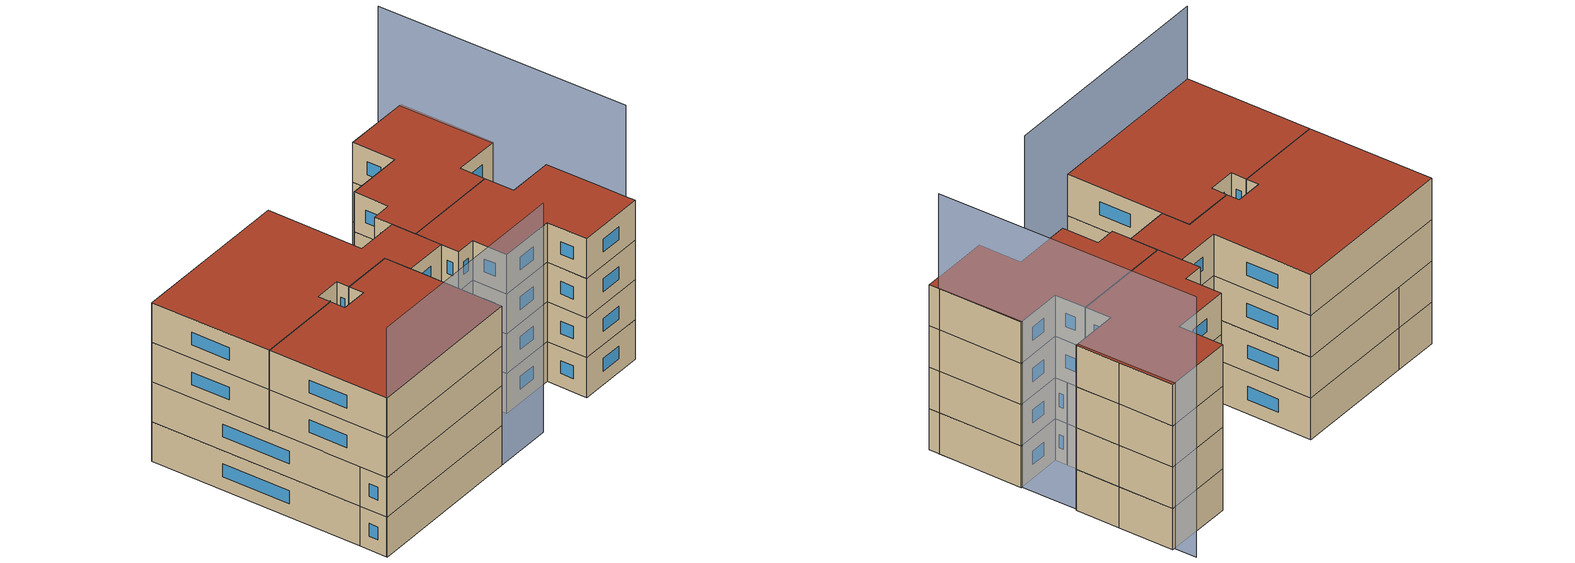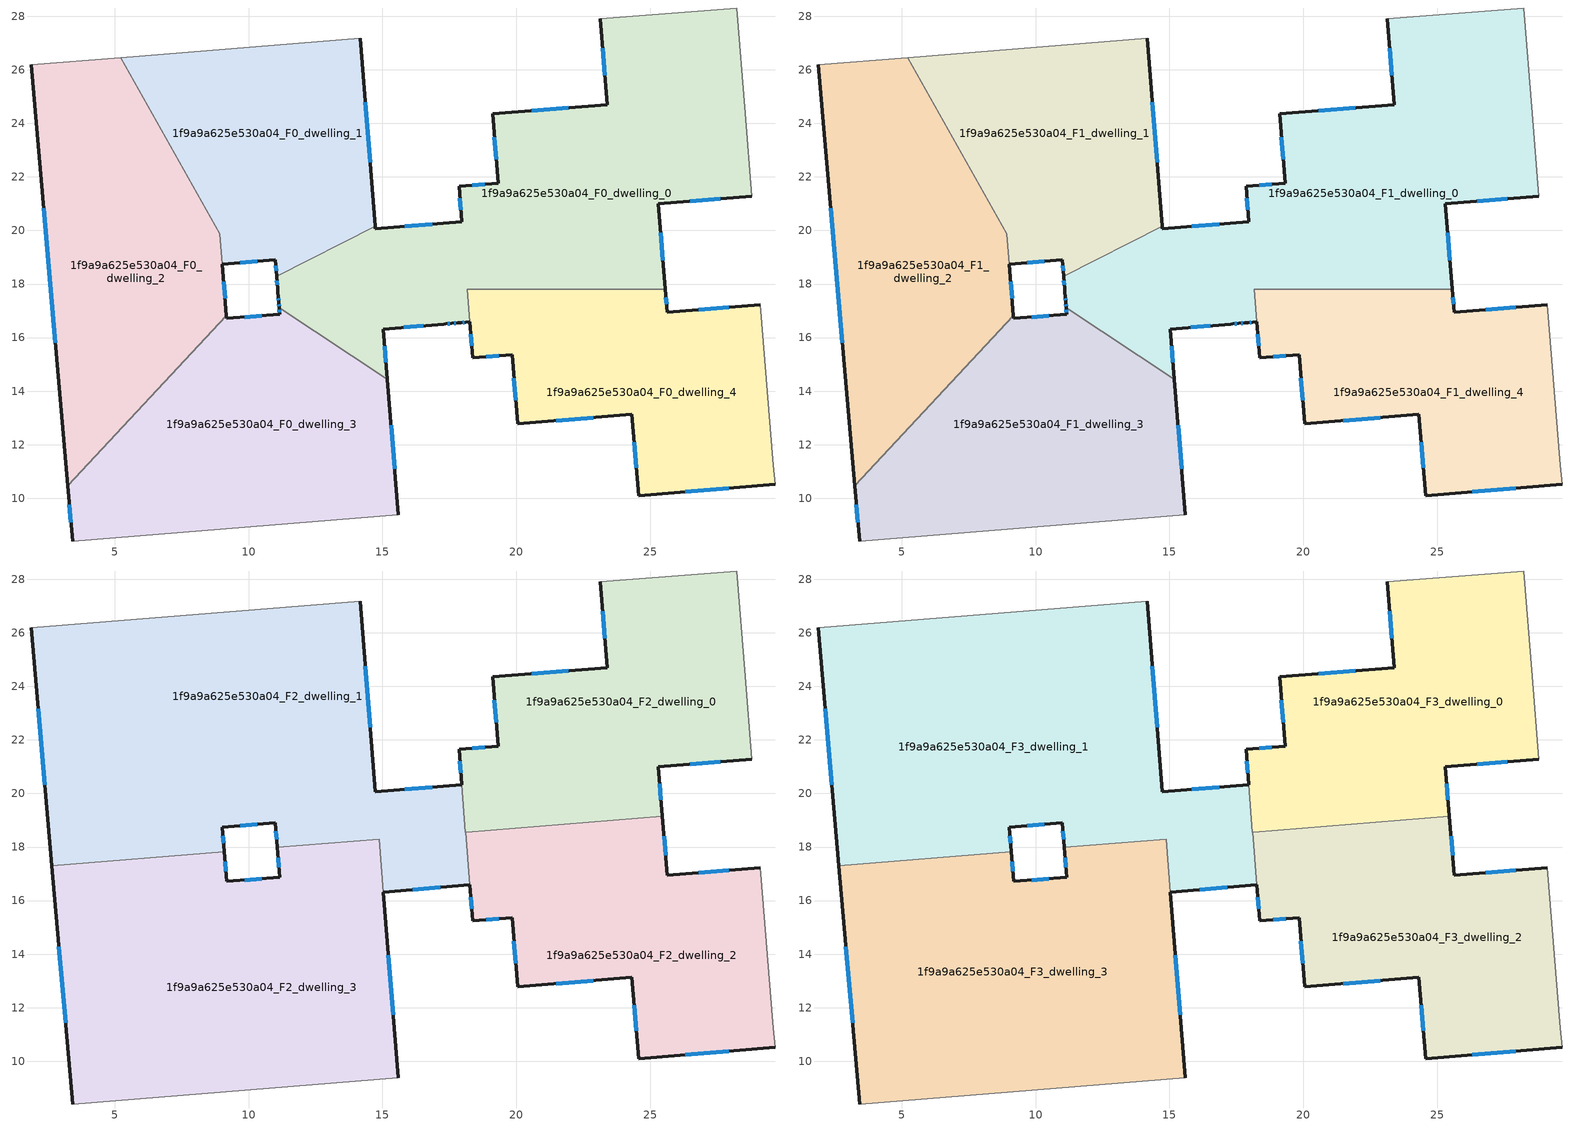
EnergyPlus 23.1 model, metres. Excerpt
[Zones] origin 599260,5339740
1f9a9a625e530a04_F0_dwelling_0
 floor ground (EU_floor_Construction): 28.22,28.3 28.54,24.37 28.79,21.28 25.3,21 25.56,17.81 18.17,17.81 18.27,16.58 18.12,16.57 17.94,16.56 17.82,16.55 17.59,16.53 17.36,16.51 17.29,16.5 15.03,16.32 15.18,14.45 11.14,17.11 11.13,17.3 11.1,17.57 11.1,17.66 11.09,17.81 11.05,18.29 14.73,20.15 14.74,20.06 17.96,20.32 17.86,21.66 19.32,21.77 19.11,24.36 23.38,24.7 23.13,27.9 z0
 wall outside (EU_wall_Construction): 15.18,14.45 15.03,16.32 17.29,16.5 17.36,16.51 17.59,16.53 17.82,16.55 17.94,16.56 18.12,16.57 18.27,16.58 / 11.05,18.29 11.09,17.81 11.1,17.66 11.1,17.57 11.13,17.3 11.14,17.11 / 23.13,27.9 23.38,24.7 19.11,24.36 19.32,21.77 17.86,21.66 17.96,20.32 14.74,20.06 14.73,20.15 / 25.56,17.81 25.3,21 28.79,21.28 z0:3
 wall to 1f9a9a625e530a04_F0_dwelling_3 (EU_wall_Construction): 11.14,17.11 15.18,14.45 z0:3
 wall to 1f9a9a625e530a04_F0_dwelling_1 (EU_wall_Construction): 14.73,20.15 11.05,18.29 z0:3
 wall adiabatic (EU_wall_Construction): 28.79,21.28 28.54,24.37 28.22,28.3 23.13,27.9 z0:3
 wall to 1f9a9a625e530a04_F0_dwelling_4 (EU_wall_Construction): 18.27,16.58 18.17,17.81 25.56,17.81 z0:3
 window (EU_Window_Construction): 17.44,16.52 17.52,16.52 / 15.8,16.38 16.52,16.44 / 15.13,15.09 15.08,15.68 / 11.13,17.24 11.14,17.18 / 11.11,17.48 11.12,17.39 / 11.06,18.12 11.07,17.97 / 16.86,20.23 15.83,20.15 / 17.89,21.2 17.93,20.77 / 18.82,21.73 18.35,21.7 / 19.18,23.48 19.25,22.65 / 21.93,24.58 20.56,24.47 / 23.22,26.81 23.3,25.79 / 26.49,21.09 27.6,21.18 / 25.47,18.89 25.39,19.91 / 18,16.56 18.06,16.57 / 17.67,16.53 17.74,16.54 z1.02:1.98
1f9a9a625e530a04_F0_dwelling_1
 floor ground (EU_floor_Construction): 14.16,27.17 14.73,20.15 11.05,18.29 11,18.9 9.02,18.74 8.93,19.87 5.23,26.45 z0
 wall outside (EU_wall_Construction): 14.73,20.15 14.16,27.17 / 9.02,18.74 11,18.9 11.05,18.29 z0:3
 wall adiabatic (EU_wall_Construction): 14.16,27.17 5.23,26.45 z0:3
 wall to 1f9a9a625e530a04_F0_dwelling_2 (EU_wall_Construction): 8.93,19.87 9.02,18.74 / 5.23,26.45 8.93,19.88 z0:3
 window (EU_Window_Construction): 14.54,22.54 14.35,24.78 / 11.01,18.69 11.03,18.5 / 9.69,18.79 10.32,18.84 z1.02:1.98
1f9a9a625e530a04_F0_dwelling_2
 floor ground (EU_floor_Construction): 5.23,26.45 8.93,19.88 9.18,16.82 3.25,10.46 1.89,26.19 z0
 wall outside (EU_wall_Construction): 1.89,26.19 3.25,10.46 / 9.18,16.82 9.02,18.74 z0:3
 wall to 1f9a9a625e530a04_F0_dwelling_3 (EU_wall_Construction): 3.25,10.46 9.18,16.82 z0:3
 wall adiabatic (EU_wall_Construction): 5.23,26.45 1.89,26.19 z0:3
 window (EU_Window_Construction): 2.35,20.84 2.79,15.81 / 9.12,17.48 9.07,18.09 z1.02:1.98
1f9a9a625e530a04_F0_dwelling_3
 floor ground (EU_floor_Construction): 15.18,14.45 15.59,9.39 3.43,8.41 3.25,10.46 9.18,16.82 9.19,16.71 11.16,16.87 11.14,17.11 z0
 wall outside (EU_wall_Construction): 3.25,10.46 3.43,8.41 / 11.14,17.11 11.16,16.87 9.19,16.71 9.18,16.82 / 15.59,9.39 15.18,14.45 z0:3
 wall adiabatic (EU_wall_Construction): 3.43,8.41 15.59,9.39 z0:3
 window (EU_Window_Construction): 3.31,9.76 3.37,9.11 / 10.49,16.82 9.86,16.77 / 11.15,17.03 11.16,16.95 / 15.45,11.11 15.32,12.73 z1.02:1.98
1f9a9a625e530a04_F0_dwelling_4
 floor ground (EU_floor_Construction): 29.11,17.23 29.6,11.24 29.66,10.52 24.57,10.1 24.31,13.13 20.04,12.79 19.84,15.36 18.37,15.25 18.17,17.81 25.56,17.81 25.63,16.95 z0
 wall outside (EU_wall_Construction): 29.11,17.23 25.63,16.95 25.56,17.81 / 18.27,16.58 18.37,15.25 19.84,15.36 20.04,12.79 24.31,13.13 24.57,10.1 29.66,10.52 z0:3
 wall adiabatic (EU_wall_Construction): 29.66,10.52 29.6,11.24 29.11,17.23 z0:3
 window (EU_Window_Construction): 21.5,12.9 22.86,13.01 / 19.91,14.48 19.97,13.66 / 18.87,15.28 19.34,15.32 / 25.61,17.24 25.58,17.52 / 27.93,17.14 26.81,17.05 / 26.3,10.25 27.93,10.38 / 24.4,12.1 24.48,11.13 / 18.3,16.13 18.33,15.7 z1.02:1.98
1f9a9a625e530a04_F1_dwelling_0
 floor to 1f9a9a625e530a04_F0_dwelling_0 (EU_floor_Construction): 28.22,28.3 28.54,24.37 28.79,21.28 25.3,21 25.56,17.81 18.17,17.81 18.27,16.58 18.12,16.57 17.94,16.56 17.82,16.55 17.59,16.53 17.36,16.51 17.29,16.5 15.03,16.32 15.18,14.45 11.14,17.11 11.13,17.3 11.1,17.57 11.1,17.66 11.09,17.81 11.05,18.29 14.73,20.15 14.74,20.06 17.96,20.32 17.86,21.66 19.32,21.77 19.11,24.36 23.38,24.7 23.13,27.9 z3
 wall outside (EU_wall_Construction): 15.18,14.45 15.03,16.32 17.29,16.5 17.36,16.51 17.59,16.53 17.82,16.55 17.94,16.56 18.12,16.57 18.27,16.58 / 11.05,18.29 11.09,17.81 11.1,17.66 11.1,17.57 11.13,17.3 11.14,17.11 / 23.13,27.9 23.38,24.7 19.11,24.36 19.32,21.77 17.86,21.66 17.96,20.32 14.74,20.06 14.73,20.15 / 25.56,17.81 25.3,21 28.79,21.28 z3:6
 wall to 1f9a9a625e530a04_F1_dwelling_3 (EU_wall_Construction): 11.14,17.11 15.18,14.45 z3:6
 wall to 1f9a9a625e530a04_F1_dwelling_1 (EU_wall_Construction): 14.73,20.15 11.05,18.29 z3:6
 wall adiabatic (EU_wall_Construction): 28.79,21.28 28.54,24.37 28.22,28.3 23.13,27.9 z3:6
 wall to 1f9a9a625e530a04_F1_dwelling_4 (EU_wall_Construction): 18.27,16.58 18.17,17.81 25.56,17.81 z3:6
 window (EU_Window_Construction): 17.44,16.52 17.52,16.52 / 15.8,16.38 16.52,16.44 / 15.13,15.09 15.08,15.68 / 11.13,17.24 11.14,17.18 / 11.11,17.48 11.12,17.39 / 11.06,18.12 11.07,17.97 / 16.86,20.23 15.83,20.15 / 17.89,21.2 17.93,20.77 / 18.82,21.73 18.35,21.7 / 19.18,23.48 19.25,22.65 / 21.93,24.58 20.56,24.47 / 23.22,26.81 23.3,25.79 / 26.49,21.09 27.6,21.18 / 25.47,18.89 25.39,19.91 / 18,16.56 18.06,16.57 / 17.67,16.53 17.74,16.54 z4.02:4.98
1f9a9a625e530a04_F1_dwelling_1
 floor to 1f9a9a625e530a04_F0_dwelling_1 (EU_floor_Construction): 14.16,27.17 14.73,20.15 11.05,18.29 11,18.9 9.02,18.74 8.93,19.87 5.23,26.45 z3
 wall outside (EU_wall_Construction): 14.73,20.15 14.16,27.17 / 9.02,18.74 11,18.9 11.05,18.29 z3:6
 wall adiabatic (EU_wall_Construction): 14.16,27.17 5.23,26.45 z3:6
 wall to 1f9a9a625e530a04_F1_dwelling_2 (EU_wall_Construction): 8.93,19.87 9.02,18.74 / 5.23,26.45 8.93,19.88 z3:6
 window (EU_Window_Construction): 14.54,22.54 14.35,24.78 / 11.01,18.69 11.03,18.5 / 9.69,18.79 10.32,18.84 z4.02:4.98
1f9a9a625e530a04_F1_dwelling_2
 floor to 1f9a9a625e530a04_F0_dwelling_2 (EU_floor_Construction): 5.23,26.45 8.93,19.88 9.18,16.82 3.25,10.46 1.89,26.19 z3
 wall outside (EU_wall_Construction): 1.89,26.19 3.25,10.46 / 9.18,16.82 9.02,18.74 z3:6
 wall to 1f9a9a625e530a04_F1_dwelling_3 (EU_wall_Construction): 3.25,10.46 9.18,16.82 z3:6
 wall adiabatic (EU_wall_Construction): 5.23,26.45 1.89,26.19 z3:6
 window (EU_Window_Construction): 2.35,20.84 2.79,15.81 / 9.12,17.48 9.07,18.09 z4.02:4.98
1f9a9a625e530a04_F1_dwelling_3
 floor to 1f9a9a625e530a04_F0_dwelling_3 (EU_floor_Construction): 15.18,14.45 15.59,9.39 3.43,8.41 3.25,10.46 9.18,16.82 9.19,16.71 11.16,16.87 11.14,17.11 z3
 wall outside (EU_wall_Construction): 3.25,10.46 3.43,8.41 / 11.14,17.11 11.16,16.87 9.19,16.71 9.18,16.82 / 15.59,9.39 15.18,14.45 z3:6
 wall adiabatic (EU_wall_Construction): 3.43,8.41 15.59,9.39 z3:6
 window (EU_Window_Construction): 3.31,9.76 3.37,9.11 / 10.49,16.82 9.86,16.77 / 11.15,17.03 11.16,16.95 / 15.45,11.11 15.32,12.73 z4.02:4.98
1f9a9a625e530a04_F1_dwelling_4
 floor to 1f9a9a625e530a04_F0_dwelling_4 (EU_floor_Construction): 29.11,17.23 29.6,11.24 29.66,10.52 24.57,10.1 24.31,13.13 20.04,12.79 19.84,15.36 18.37,15.25 18.17,17.81 25.56,17.81 25.63,16.95 z3
 wall outside (EU_wall_Construction): 29.11,17.23 25.63,16.95 25.56,17.81 / 18.27,16.58 18.37,15.25 19.84,15.36 20.04,12.79 24.31,13.13 24.57,10.1 29.66,10.52 z3:6
 wall adiabatic (EU_wall_Construction): 29.66,10.52 29.6,11.24 29.11,17.23 z3:6
 window (EU_Window_Construction): 21.5,12.9 22.86,13.01 / 19.91,14.48 19.97,13.66 / 18.87,15.28 19.34,15.32 / 25.61,17.24 25.58,17.52 / 27.93,17.14 26.81,17.05 / 26.3,10.25 27.93,10.38 / 24.4,12.1 24.48,11.13 / 18.3,16.13 18.33,15.7 z4.02:4.98
1f9a9a625e530a04_F2_dwelling_0
 floor to 1f9a9a625e530a04_F1_dwelling_0 (EU_floor_Construction): 28.22,28.3 28.54,24.37 28.79,21.28 25.3,21 25.45,19.14 18.1,18.55 17.86,21.66 19.32,21.77 19.11,24.36 23.38,24.7 23.13,27.9 z6
 wall outside (EU_wall_Construction): 23.13,27.9 23.38,24.7 19.11,24.36 19.32,21.77 17.86,21.66 17.96,20.32 / 25.45,19.14 25.3,21 28.79,21.28 z6:9
 wall adiabatic (EU_wall_Construction): 28.79,21.28 28.54,24.37 28.22,28.3 23.13,27.9 z6:9
 wall to 1f9a9a625e530a04_F2_dwelling_2 (EU_wall_Construction): 18.12,18.55 25.45,19.14 z6:9
 wall to 1f9a9a625e530a04_F2_dwelling_1 (EU_wall_Construction): 17.96,20.32 18.1,18.55 18.11,18.55 z6:9
 window (EU_Window_Construction): 18.82,21.73 18.35,21.7 / 19.18,23.48 19.25,22.65 / 21.93,24.58 20.56,24.47 / 23.22,26.81 23.3,25.79 / 26.49,21.09 27.6,21.18 / 25.4,19.77 25.35,20.36 / 17.89,21.2 17.93,20.77 z7.02:7.98
1f9a9a625e530a04_F2_dwelling_1
 floor to 1f9a9a625e530a04_F1_dwelling_1 (EU_floor_Construction): 14.16,27.17 14.73,20.15 11.05,18.29 11,18.9 9.02,18.74 8.93,19.87 5.23,26.45 z6
 floor to 1f9a9a625e530a04_F1_dwelling_0 (EU_floor_Construction): 17.96,20.32 18.1,18.55 18.11,18.55 18.27,16.58 18.12,16.57 17.94,16.56 17.88,16.55 17.74,16.54 17.59,16.53 17.36,16.51 17.31,16.5 15.03,16.32 14.87,18.29 11.07,17.98 11.06,18.17 11.05,18.29 14.73,20.15 14.74,20.06 z6
 floor to 1f9a9a625e530a04_F1_dwelling_2 (EU_floor_Construction): 5.23,26.45 8.93,19.87 9.09,17.82 2.66,17.31 1.89,26.19 z6
 wall outside (EU_wall_Construction): 9.09,17.82 9.02,18.74 11,18.9 11.07,17.98 / 1.89,26.19 2.66,17.31 / 17.96,20.32 14.74,20.06 14.16,27.17 / 15.03,16.32 18.27,16.58 z6:9
 wall to 1f9a9a625e530a04_F2_dwelling_3 (EU_wall_Construction): 11.07,17.98 14.87,18.29 15.03,16.32 / 2.66,17.31 9.09,17.82 z6:9
 wall adiabatic (EU_wall_Construction): 14.16,27.17 1.89,26.19 z6:9
 wall to 1f9a9a625e530a04_F2_dwelling_2 (EU_wall_Construction): 18.27,16.58 18.11,18.55 z6:9
 window (EU_Window_Construction): 11.02,18.59 11.05,18.29 / 9.69,18.79 10.32,18.84 / 9.07,18.14 9.05,18.43 / 2.15,23.17 2.4,20.33 / 14.54,22.48 14.36,24.75 / 16.86,20.23 15.83,20.15 / 16.13,16.41 17.17,16.49 z7.02:7.98
1f9a9a625e530a04_F2_dwelling_2
 floor to 1f9a9a625e530a04_F1_dwelling_4 (EU_floor_Construction): 29.11,17.23 29.6,11.24 29.66,10.52 24.57,10.1 24.31,13.13 20.04,12.79 19.84,15.36 18.37,15.25 18.17,17.81 25.56,17.81 25.63,16.95 z6
 floor to 1f9a9a625e530a04_F1_dwelling_0 (EU_floor_Construction): 25.45,19.14 25.56,17.81 18.17,17.81 18.27,16.58 18.11,18.55 z6
 wall outside (EU_wall_Construction): 29.11,17.23 25.63,16.95 25.45,19.14 / 18.27,16.58 18.37,15.25 19.84,15.36 20.04,12.79 24.31,13.13 24.57,10.1 29.66,10.52 z6:9
 wall adiabatic (EU_wall_Construction): 29.66,10.52 29.6,11.24 29.11,17.23 z6:9
 window (EU_Window_Construction): 26.3,10.25 27.93,10.38 / 24.4,12.1 24.48,11.13 / 21.5,12.9 22.86,13.01 / 19.91,14.48 19.97,13.66 / 18.87,15.28 19.34,15.32 / 25.57,17.7 25.51,18.4 / 27.93,17.14 26.81,17.05 / 18.3,16.13 18.33,15.7 z7.02:7.98
1f9a9a625e530a04_F2_dwelling_3
 floor to 1f9a9a625e530a04_F1_dwelling_3 (EU_floor_Construction): 15.18,14.45 15.59,9.39 3.43,8.41 3.25,10.46 9.18,16.82 9.19,16.71 11.16,16.87 11.14,17.11 z6
 floor to 1f9a9a625e530a04_F1_dwelling_0 (EU_floor_Construction): 14.87,18.29 15.18,14.45 11.14,17.11 11.14,17.16 11.13,17.3 11.11,17.52 11.1,17.59 11.1,17.66 11.09,17.81 11.07,17.98 z6
 floor to 1f9a9a625e530a04_F1_dwelling_2 (EU_floor_Construction): 9.09,17.82 9.18,16.82 3.25,10.46 2.66,17.31 z6
 wall outside (EU_wall_Construction): 11.07,17.98 11.16,16.87 9.19,16.71 9.09,17.82 / 2.66,17.31 3.43,8.41 / 15.59,9.39 15.03,16.32 z6:9
 wall adiabatic (EU_wall_Construction): 3.43,8.41 15.59,9.39 z6:9
 window (EU_Window_Construction): 11.1,17.6 11.13,17.25 / 2.92,14.28 3.17,11.43 / 9.15,17.09 9.13,17.45 / 10.49,16.82 9.86,16.77 / 15.4,11.75 15.22,13.96 z7.02:7.98
1f9a9a625e530a04_F3_dwelling_0
 floor to 1f9a9a625e530a04_F2_dwelling_0 (EU_floor_Construction): 28.22,28.3 28.54,24.37 28.79,21.28 25.3,21 25.45,19.14 18.1,18.55 17.86,21.66 19.32,21.77 19.11,24.36 23.38,24.7 23.13,27.9 z9
 wall outside (EU_wall_Construction): 23.13,27.9 23.38,24.7 19.11,24.36 19.32,21.77 17.86,21.66 17.96,20.32 / 25.45,19.14 25.3,21 28.79,21.28 z9:12
 wall adiabatic (EU_wall_Construction): 28.79,21.28 28.54,24.37 28.22,28.3 23.13,27.9 z9:12
 wall to 1f9a9a625e530a04_F3_dwelling_2 (EU_wall_Construction): 18.12,18.55 25.45,19.14 z9:12
 wall to 1f9a9a625e530a04_F3_dwelling_1 (EU_wall_Construction): 17.96,20.32 18.1,18.55 18.11,18.55 z9:12
 window (EU_Window_Construction): 18.82,21.73 18.35,21.7 / 19.18,23.48 19.25,22.65 / 21.93,24.58 20.56,24.47 / 23.22,26.81 23.3,25.79 / 26.49,21.09 27.6,21.18 / 25.4,19.77 25.35,20.36 / 17.89,21.2 17.93,20.77 z10.02:10.98
 roof outside (EU_roof_Construction): 28.79,21.28 28.54,24.37 28.22,28.3 23.13,27.9 23.38,24.7 19.11,24.36 19.32,21.77 17.86,21.66 18.1,18.55 25.45,19.14 25.3,21 z12
1f9a9a625e530a04_F3_dwelling_1
 floor to 1f9a9a625e530a04_F2_dwelling_1 (EU_floor_Construction): 14.16,27.17 14.74,20.06 17.96,20.32 18.1,18.55 18.11,18.55 18.27,16.58 15.03,16.32 14.87,18.29 11.07,17.98 11,18.9 9.02,18.74 9.09,17.82 2.66,17.31 1.89,26.19 z9
 wall outside (EU_wall_Construction): 9.09,17.82 9.02,18.74 11,18.9 11.07,17.98 / 1.89,26.19 2.66,17.31 / 17.96,20.32 14.74,20.06 14.16,27.17 / 15.03,16.32 18.27,16.58 z9:12
 wall to 1f9a9a625e530a04_F3_dwelling_3 (EU_wall_Construction): 11.07,17.98 14.87,18.29 15.03,16.32 / 2.66,17.31 9.09,17.82 z9:12
 wall adiabatic (EU_wall_Construction): 14.16,27.17 1.89,26.19 z9:12
 wall to 1f9a9a625e530a04_F3_dwelling_2 (EU_wall_Construction): 18.27,16.58 18.11,18.55 z9:12
 window (EU_Window_Construction): 11.02,18.59 11.05,18.29 / 9.69,18.79 10.32,18.84 / 9.07,18.14 9.05,18.43 / 2.15,23.17 2.4,20.33 / 14.54,22.48 14.36,24.75 / 16.86,20.23 15.83,20.15 / 16.13,16.41 17.17,16.49 z10.02:10.98
 roof outside (EU_roof_Construction): 18.27,16.58 18.11,18.55 18.1,18.55 17.96,20.32 14.74,20.06 14.16,27.17 1.89,26.19 2.66,17.31 9.09,17.82 9.02,18.74 11,18.9 11.07,17.98 14.87,18.29 15.03,16.32 z12
1f9a9a625e530a04_F3_dwelling_2
 floor to 1f9a9a625e530a04_F2_dwelling_2 (EU_floor_Construction): 29.11,17.23 29.6,11.24 29.66,10.52 24.57,10.1 24.31,13.13 20.04,12.79 19.84,15.36 18.37,15.25 18.11,18.55 25.45,19.14 25.63,16.95 z9
 wall outside (EU_wall_Construction): 29.11,17.23 25.63,16.95 25.45,19.14 / 18.27,16.58 18.37,15.25 19.84,15.36 20.04,12.79 24.31,13.13 24.57,10.1 29.66,10.52 z9:12
 wall adiabatic (EU_wall_Construction): 29.66,10.52 29.6,11.24 29.11,17.23 z9:12
 window (EU_Window_Construction): 26.3,10.25 27.93,10.38 / 24.4,12.1 24.48,11.13 / 21.5,12.9 22.86,13.01 / 19.91,14.48 19.97,13.66 / 18.87,15.28 19.34,15.32 / 25.57,17.7 25.51,18.4 / 27.93,17.14 26.81,17.05 / 18.3,16.13 18.33,15.7 z10.02:10.98
 roof outside (EU_roof_Construction): 29.66,10.52 29.6,11.24 29.11,17.23 25.63,16.95 25.45,19.14 18.12,18.55 18.37,15.25 19.84,15.36 20.04,12.79 24.31,13.13 24.57,10.1 z12
1f9a9a625e530a04_F3_dwelling_3
 floor to 1f9a9a625e530a04_F2_dwelling_3 (EU_floor_Construction): 14.87,18.29 15.59,9.39 3.43,8.41 2.66,17.31 9.09,17.82 9.19,16.71 11.16,16.87 11.07,17.98 z9
 wall outside (EU_wall_Construction): 11.07,17.98 11.16,16.87 9.19,16.71 9.09,17.82 / 2.66,17.31 3.43,8.41 / 15.59,9.39 15.03,16.32 z9:12
 wall adiabatic (EU_wall_Construction): 3.43,8.41 15.59,9.39 z9:12
 window (EU_Window_Construction): 11.1,17.6 11.13,17.25 / 2.92,14.28 3.17,11.43 / 9.15,17.09 9.13,17.45 / 10.49,16.82 9.86,16.77 / 15.4,11.75 15.22,13.96 z10.02:10.98
 roof outside (EU_roof_Construction): 15.59,9.39 14.87,18.29 11.07,17.98 11.16,16.87 9.19,16.71 9.09,17.82 2.66,17.31 3.43,8.41 z12
shading: 3.43,8.41 19.97,9.74 z0:17.3; 29.6,11.23 27.86,29.85 z0:18.9
[Building]
EU S2 Campaign: North Axis=0; Terrain=City; Solar Distribution=FullExterior
[Site:Location]
Vienna: Latitude=48; Longitude=16.5; Time Zone=1; Elevation=183
[SizingPeriod:WeatherFileDays]
AnnualSizingPeriod: Begin Month=1; Begin Day of Month=1; End Month=12; End Day of Month=31; Day of Week for Start Day=Monday; Use Weather File Daylight Saving Period=No; Use Weather File Rain and Snow Indicators=No
[MATERIAL]
EU_InternalMass_Material: Roughness=MediumRough; Thickness=0.1; Conductivity=1; Density=1800; Specific Heat=900; Thermal Absorptance=0.9; Solar Absorptance=0.7; Visible Absorptance=0.7
[MATERIAL:NOMASS] Roughness=MediumRough; Thermal Absorptance=0.9; Solar Absorptance=0.7; Visible Absorptance=0.7
Name | Thermal Resistance
EU_wall_NoMass | 0.942466
EU_roof_NoMass | 0.551687
EU_floor_NoMass | 0.66527
[WINDOWMATERIAL:SIMPLEGLAZINGSYSTEM]
EU_Window_SimpleGlazing: UFactor=2.03367; Solar Heat Gain Coefficient=0.65; Visible Transmittance=0.65
[CONSTRUCTION]
EU_wall_Construction: EU_wall_NoMass
EU_roof_Construction: EU_roof_NoMass
EU_floor_Construction: EU_floor_NoMass
EU_Window_Construction: EU_Window_SimpleGlazing
EU_InternalMass_Construction: EU_InternalMass_Material
[ZONE] Type=1; Multiplier=1; Ceiling Height=autocalculate; Floor Area=autocalculate; Part of Total Floor Area=Yes
Name | Volume
1f9a9a625e530a04_F0_dwelling_0; 1f9a9a625e530a04_F1_dwelling_0 | 303.262
1f9a9a625e530a04_F2_dwelling_0 | 204.268
1f9a9a625e530a04_F3_dwelling_0 | 204.286
1f9a9a625e530a04_F0_dwelling_1; 1f9a9a625e530a04_F1_dwelling_1 | 169.743
1f9a9a625e530a04_F2_dwelling_1; 1f9a9a625e530a04_F3_dwelling_1 | 359.462
1f9a9a625e530a04_F0_dwelling_2; 1f9a9a625e530a04_F1_dwelling_2 | 216.921
1f9a9a625e530a04_F2_dwelling_2; 1f9a9a625e530a04_F3_dwelling_2 | 204.368
1f9a9a625e530a04_F0_dwelling_3; 1f9a9a625e530a04_F1_dwelling_3 | 217.802
1f9a9a625e530a04_F2_dwelling_3; 1f9a9a625e530a04_F3_dwelling_3 | 320.966
1f9a9a625e530a04_F0_dwelling_4; 1f9a9a625e530a04_F1_dwelling_4 | 181.343
[INTERNALMASS] Construction=EU_InternalMass_Construction
Name | Zone or ZoneList | Surface Area
1f9a9a625e530a04_F0_dwelling_0_EU_InternalMass | 1f9a9a625e530a04_F0_dwelling_0 | 101.089
1f9a9a625e530a04_F0_dwelling_1_EU_InternalMass | 1f9a9a625e530a04_F0_dwelling_1 | 56.5804
1f9a9a625e530a04_F0_dwelling_2_EU_InternalMass | 1f9a9a625e530a04_F0_dwelling_2 | 72.3093
1f9a9a625e530a04_F0_dwelling_3_EU_InternalMass | 1f9a9a625e530a04_F0_dwelling_3 | 72.6005
1f9a9a625e530a04_F0_dwelling_4_EU_InternalMass | 1f9a9a625e530a04_F0_dwelling_4 | 60.4486
1f9a9a625e530a04_F1_dwelling_0_EU_InternalMass | 1f9a9a625e530a04_F1_dwelling_0 | 101.089
1f9a9a625e530a04_F1_dwelling_1_EU_InternalMass | 1f9a9a625e530a04_F1_dwelling_1 | 56.5804
1f9a9a625e530a04_F1_dwelling_2_EU_InternalMass | 1f9a9a625e530a04_F1_dwelling_2 | 72.3093
1f9a9a625e530a04_F1_dwelling_3_EU_InternalMass | 1f9a9a625e530a04_F1_dwelling_3 | 72.6005
1f9a9a625e530a04_F1_dwelling_4_EU_InternalMass | 1f9a9a625e530a04_F1_dwelling_4 | 60.4486
1f9a9a625e530a04_F2_dwelling_0_EU_InternalMass | 1f9a9a625e530a04_F2_dwelling_0 | 68.0978
1f9a9a625e530a04_F2_dwelling_1_EU_InternalMass | 1f9a9a625e530a04_F2_dwelling_1 | 119.815
1f9a9a625e530a04_F2_dwelling_2_EU_InternalMass | 1f9a9a625e530a04_F2_dwelling_2 | 68.1216
1f9a9a625e530a04_F2_dwelling_3_EU_InternalMass | 1f9a9a625e530a04_F2_dwelling_3 | 106.98
1f9a9a625e530a04_F3_dwelling_0_EU_InternalMass | 1f9a9a625e530a04_F3_dwelling_0 | 68.0978
1f9a9a625e530a04_F3_dwelling_1_EU_InternalMass | 1f9a9a625e530a04_F3_dwelling_1 | 119.815
1f9a9a625e530a04_F3_dwelling_2_EU_InternalMass | 1f9a9a625e530a04_F3_dwelling_2 | 68.1216
1f9a9a625e530a04_F3_dwelling_3_EU_InternalMass | 1f9a9a625e530a04_F3_dwelling_3 | 106.98
[OTHEREQUIPMENT] Fuel Type=Electricity; Design Level Calculation Method=Watts/Area; Power per Zone Floor Area=1; Fraction Latent=0; Fraction Radiant=0; Fraction Lost=0; Carbon Dioxide Generation Rate=0; EndUse Subcategory=EU_Step8_InternalGains
Name | Zone or ZoneList or Space or SpaceList | Schedule
EU_Step8_InternalGain_1f9a9a625e530a04_F0_dwelling_0_f000 | 1f9a9a625e530a04_F0_dwelling_0 | EU_Step8_GainSchedule_1f9a9a625e530a04_F0_dwelling_0_f000
EU_Step8_InternalGain_1f9a9a625e530a04_F0_dwelling_1_f000 | 1f9a9a625e530a04_F0_dwelling_1 | EU_Step8_GainSchedule_1f9a9a625e530a04_F0_dwelling_1_f000
EU_Step8_InternalGain_1f9a9a625e530a04_F0_dwelling_2_f000 | 1f9a9a625e530a04_F0_dwelling_2 | EU_Step8_GainSchedule_1f9a9a625e530a04_F0_dwelling_2_f000
EU_Step8_InternalGain_1f9a9a625e530a04_F0_dwelling_3_f000 | 1f9a9a625e530a04_F0_dwelling_3 | EU_Step8_GainSchedule_1f9a9a625e530a04_F0_dwelling_3_f000
EU_Step8_InternalGain_1f9a9a625e530a04_F0_dwelling_4_f000 | 1f9a9a625e530a04_F0_dwelling_4 | EU_Step8_GainSchedule_1f9a9a625e530a04_F0_dwelling_4_f000
EU_Step8_InternalGain_1f9a9a625e530a04_F1_dwelling_0_f000 | 1f9a9a625e530a04_F1_dwelling_0 | EU_Step8_GainSchedule_1f9a9a625e530a04_F1_dwelling_0_f000
EU_Step8_InternalGain_1f9a9a625e530a04_F1_dwelling_1_f000 | 1f9a9a625e530a04_F1_dwelling_1 | EU_Step8_GainSchedule_1f9a9a625e530a04_F1_dwelling_1_f000
EU_Step8_InternalGain_1f9a9a625e530a04_F1_dwelling_2_f000 | 1f9a9a625e530a04_F1_dwelling_2 | EU_Step8_GainSchedule_1f9a9a625e530a04_F1_dwelling_2_f000
EU_Step8_InternalGain_1f9a9a625e530a04_F1_dwelling_3_f000 | 1f9a9a625e530a04_F1_dwelling_3 | EU_Step8_GainSchedule_1f9a9a625e530a04_F1_dwelling_3_f000
EU_Step8_InternalGain_1f9a9a625e530a04_F1_dwelling_4_f000 | 1f9a9a625e530a04_F1_dwelling_4 | EU_Step8_GainSchedule_1f9a9a625e530a04_F1_dwelling_4_f000
EU_Step8_InternalGain_1f9a9a625e530a04_F2_dwelling_0_f000 | 1f9a9a625e530a04_F2_dwelling_0 | EU_Step8_GainSchedule_1f9a9a625e530a04_F2_dwelling_0_f000
EU_Step8_InternalGain_1f9a9a625e530a04_F2_dwelling_1_f000 | 1f9a9a625e530a04_F2_dwelling_1 | EU_Step8_GainSchedule_1f9a9a625e530a04_F2_dwelling_1_f000
EU_Step8_InternalGain_1f9a9a625e530a04_F2_dwelling_2_f000 | 1f9a9a625e530a04_F2_dwelling_2 | EU_Step8_GainSchedule_1f9a9a625e530a04_F2_dwelling_2_f000
EU_Step8_InternalGain_1f9a9a625e530a04_F2_dwelling_3_f000 | 1f9a9a625e530a04_F2_dwelling_3 | EU_Step8_GainSchedule_1f9a9a625e530a04_F2_dwelling_3_f000
EU_Step8_InternalGain_1f9a9a625e530a04_F3_dwelling_0_f000 | 1f9a9a625e530a04_F3_dwelling_0 | EU_Step8_GainSchedule_1f9a9a625e530a04_F3_dwelling_0_f000
EU_Step8_InternalGain_1f9a9a625e530a04_F3_dwelling_1_f000 | 1f9a9a625e530a04_F3_dwelling_1 | EU_Step8_GainSchedule_1f9a9a625e530a04_F3_dwelling_1_f000
EU_Step8_InternalGain_1f9a9a625e530a04_F3_dwelling_2_f000 | 1f9a9a625e530a04_F3_dwelling_2 | EU_Step8_GainSchedule_1f9a9a625e530a04_F3_dwelling_2_f000
EU_Step8_InternalGain_1f9a9a625e530a04_F3_dwelling_3_f000 | 1f9a9a625e530a04_F3_dwelling_3 | EU_Step8_GainSchedule_1f9a9a625e530a04_F3_dwelling_3_f000
[ZONEVENTILATION:DESIGNFLOWRATE] Schedule=EU_AlwaysOn; Design Flow Rate Calculation Method=AirChanges/Hour; Air Changes per Hour=0.530523; Ventilation Type=Natural; Fan Pressure Rise=0; Fan Total Efficiency=1; Constant Term Coefficient=1; Temperature Term Coefficient=0; Velocity Term Coefficient=0; Velocity Squared Term Coefficient=0; Minimum Indoor Temperature=-100; Maximum Indoor Temperature=100; Delta Temperature=-100; Minimum Outdoor Temperature=-100; Maximum Outdoor Temperature=100; Maximum Wind Speed=40
Name | Zone or ZoneList or Space or SpaceList
EU_ConstantAir_1f9a9a625e530a04_F0_dwelling_0 | 1f9a9a625e530a04_F0_dwelling_0
EU_ConstantAir_1f9a9a625e530a04_F0_dwelling_1 | 1f9a9a625e530a04_F0_dwelling_1
EU_ConstantAir_1f9a9a625e530a04_F0_dwelling_2 | 1f9a9a625e530a04_F0_dwelling_2
EU_ConstantAir_1f9a9a625e530a04_F0_dwelling_3 | 1f9a9a625e530a04_F0_dwelling_3
EU_ConstantAir_1f9a9a625e530a04_F0_dwelling_4 | 1f9a9a625e530a04_F0_dwelling_4
EU_ConstantAir_1f9a9a625e530a04_F1_dwelling_0 | 1f9a9a625e530a04_F1_dwelling_0
EU_ConstantAir_1f9a9a625e530a04_F1_dwelling_1 | 1f9a9a625e530a04_F1_dwelling_1
EU_ConstantAir_1f9a9a625e530a04_F1_dwelling_2 | 1f9a9a625e530a04_F1_dwelling_2
EU_ConstantAir_1f9a9a625e530a04_F1_dwelling_3 | 1f9a9a625e530a04_F1_dwelling_3
EU_ConstantAir_1f9a9a625e530a04_F1_dwelling_4 | 1f9a9a625e530a04_F1_dwelling_4
EU_ConstantAir_1f9a9a625e530a04_F2_dwelling_0 | 1f9a9a625e530a04_F2_dwelling_0
EU_ConstantAir_1f9a9a625e530a04_F2_dwelling_1 | 1f9a9a625e530a04_F2_dwelling_1
EU_ConstantAir_1f9a9a625e530a04_F2_dwelling_2 | 1f9a9a625e530a04_F2_dwelling_2
EU_ConstantAir_1f9a9a625e530a04_F2_dwelling_3 | 1f9a9a625e530a04_F2_dwelling_3
EU_ConstantAir_1f9a9a625e530a04_F3_dwelling_0 | 1f9a9a625e530a04_F3_dwelling_0
EU_ConstantAir_1f9a9a625e530a04_F3_dwelling_1 | 1f9a9a625e530a04_F3_dwelling_1
EU_ConstantAir_1f9a9a625e530a04_F3_dwelling_2 | 1f9a9a625e530a04_F3_dwelling_2
EU_ConstantAir_1f9a9a625e530a04_F3_dwelling_3 | 1f9a9a625e530a04_F3_dwelling_3
[HVACTEMPLATE:THERMOSTAT] Constant Heating Setpoint=20; Constant Cooling Setpoint=50
EU_HeatOnly_1f9a9a625e530a04_F0_dwelling_0; EU_HeatOnly_1f9a9a625e530a04_F0_dwelling_1; EU_HeatOnly_1f9a9a625e530a04_F0_dwelling_2; EU_HeatOnly_1f9a9a625e530a04_F0_dwelling_3; EU_HeatOnly_1f9a9a625e530a04_F0_dwelling_4; EU_HeatOnly_1f9a9a625e530a04_F1_dwelling_0; EU_HeatOnly_1f9a9a625e530a04_F1_dwelling_1; EU_HeatOnly_1f9a9a625e530a04_F1_dwelling_2; EU_HeatOnly_1f9a9a625e530a04_F1_dwelling_3; EU_HeatOnly_1f9a9a625e530a04_F1_dwelling_4; EU_HeatOnly_1f9a9a625e530a04_F2_dwelling_0; EU_HeatOnly_1f9a9a625e530a04_F2_dwelling_1; EU_HeatOnly_1f9a9a625e530a04_F2_dwelling_2; EU_HeatOnly_1f9a9a625e530a04_F2_dwelling_3; EU_HeatOnly_1f9a9a625e530a04_F3_dwelling_0; EU_HeatOnly_1f9a9a625e530a04_F3_dwelling_1; EU_HeatOnly_1f9a9a625e530a04_F3_dwelling_2; EU_HeatOnly_1f9a9a625e530a04_F3_dwelling_3
[HVACTEMPLATE:ZONE:IDEALLOADSAIRSYSTEM] System Availability Schedule=EU_AlwaysOn; Maximum Heating Supply Air Temperature=50; Minimum Cooling Supply Air Temperature=13; Maximum Heating Supply Air Humidity Ratio=0.0156; Minimum Cooling Supply Air Humidity Ratio=0.0077; Heating Limit=NoLimit; Cooling Limit=NoLimit; Heating Availability Schedule=EU_AlwaysOn; Cooling Availability Schedule=EU_CoolingOff; Dehumidification Control Type=ConstantSensibleHeatRatio; Cooling Sensible Heat Ratio=0.7; Dehumidification Setpoint=60; Humidification Control Type=None; Humidification Setpoint=30; Outdoor Air Method=None; Outdoor Air Flow Rate per Person=0.00944; Outdoor Air Flow Rate per Zone Floor Area=0; Outdoor Air Flow Rate per Zone=0; Demand Controlled Ventilation Type=None; Outdoor Air Economizer Type=NoEconomizer; Heat Recovery Type=None; Sensible Heat Recovery Effectiveness=0.7; Latent Heat Recovery Effectiveness=0.65
Name | Template Thermostat
1f9a9a625e530a04_F0_dwelling_0 | EU_HeatOnly_1f9a9a625e530a04_F0_dwelling_0
1f9a9a625e530a04_F0_dwelling_1 | EU_HeatOnly_1f9a9a625e530a04_F0_dwelling_1
1f9a9a625e530a04_F0_dwelling_2 | EU_HeatOnly_1f9a9a625e530a04_F0_dwelling_2
1f9a9a625e530a04_F0_dwelling_3 | EU_HeatOnly_1f9a9a625e530a04_F0_dwelling_3
1f9a9a625e530a04_F0_dwelling_4 | EU_HeatOnly_1f9a9a625e530a04_F0_dwelling_4
1f9a9a625e530a04_F1_dwelling_0 | EU_HeatOnly_1f9a9a625e530a04_F1_dwelling_0
1f9a9a625e530a04_F1_dwelling_1 | EU_HeatOnly_1f9a9a625e530a04_F1_dwelling_1
1f9a9a625e530a04_F1_dwelling_2 | EU_HeatOnly_1f9a9a625e530a04_F1_dwelling_2
1f9a9a625e530a04_F1_dwelling_3 | EU_HeatOnly_1f9a9a625e530a04_F1_dwelling_3
1f9a9a625e530a04_F1_dwelling_4 | EU_HeatOnly_1f9a9a625e530a04_F1_dwelling_4
1f9a9a625e530a04_F2_dwelling_0 | EU_HeatOnly_1f9a9a625e530a04_F2_dwelling_0
1f9a9a625e530a04_F2_dwelling_1 | EU_HeatOnly_1f9a9a625e530a04_F2_dwelling_1
1f9a9a625e530a04_F2_dwelling_2 | EU_HeatOnly_1f9a9a625e530a04_F2_dwelling_2
1f9a9a625e530a04_F2_dwelling_3 | EU_HeatOnly_1f9a9a625e530a04_F2_dwelling_3
1f9a9a625e530a04_F3_dwelling_0 | EU_HeatOnly_1f9a9a625e530a04_F3_dwelling_0
1f9a9a625e530a04_F3_dwelling_1 | EU_HeatOnly_1f9a9a625e530a04_F3_dwelling_1
1f9a9a625e530a04_F3_dwelling_2 | EU_HeatOnly_1f9a9a625e530a04_F3_dwelling_2
1f9a9a625e530a04_F3_dwelling_3 | EU_HeatOnly_1f9a9a625e530a04_F3_dwelling_3
[SIZING:ZONE] Zone Cooling Design Supply Air Temperature Input Method=SupplyAirTemperature; Zone Cooling Design Supply Air Temperature=13; Zone Heating Design Supply Air Temperature Input Method=SupplyAirTemperature; Zone Heating Design Supply Air Temperature=50; Zone Cooling Design Supply Air Humidity Ratio=0.008; Zone Heating Design Supply Air Humidity Ratio=0.008; Cooling Design Air Flow Method=DesignDay; Cooling Design Air Flow Rate=0; Cooling Minimum Air Flow per Zone Floor Area=0.000762; Cooling Minimum Air Flow=0; Cooling Minimum Air Flow Fraction=0.2; Heating Design Air Flow Method=DesignDay; Heating Design Air Flow Rate=0; Heating Maximum Air Flow per Zone Floor Area=0.002032; Heating Maximum Air Flow=0.141576; Heating Maximum Air Flow Fraction=0.3; Account for Dedicated Outdoor Air System=No; Dedicated Outdoor Air System Control Strategy=NeutralSupplyAir; Dedicated Outdoor Air Low Setpoint Temperature for Design=autosize; Dedicated Outdoor Air High Setpoint Temperature for Design=autosize; Zone Load Sizing Method=Sensible Load Only No Latent Load; Zone Latent Cooling Design Supply Air Humidity Ratio Input Method=HumidityRatioDifference; Zone Cooling Design Supply Air Humidity Ratio Difference=0.005; Zone Latent Heating Design Supply Air Humidity Ratio Input Method=HumidityRatioDifference; Zone Humidification Design Supply Air Humidity Ratio Difference=0.005
1f9a9a625e530a04_F0_dwelling_0; 1f9a9a625e530a04_F0_dwelling_1; 1f9a9a625e530a04_F0_dwelling_2; 1f9a9a625e530a04_F0_dwelling_3; 1f9a9a625e530a04_F0_dwelling_4; 1f9a9a625e530a04_F1_dwelling_0; 1f9a9a625e530a04_F1_dwelling_1; 1f9a9a625e530a04_F1_dwelling_2; 1f9a9a625e530a04_F1_dwelling_3; 1f9a9a625e530a04_F1_dwelling_4; 1f9a9a625e530a04_F2_dwelling_0; 1f9a9a625e530a04_F2_dwelling_1; 1f9a9a625e530a04_F2_dwelling_2; 1f9a9a625e530a04_F2_dwelling_3; 1f9a9a625e530a04_F3_dwelling_0; 1f9a9a625e530a04_F3_dwelling_1; 1f9a9a625e530a04_F3_dwelling_2; 1f9a9a625e530a04_F3_dwelling_3
[SCHEDULE:CONSTANT]
Name | Hourly Value
EU_AlwaysOn | 1
EU_CoolingOff | 0
[SCHEDULE:FILE] Column Number=1; Rows to Skip at Top=0; Number of Hours of Data=8760; Column Separator=Comma; Interpolate to Timestep=No; Minutes per Item=60; Adjust Schedule for Daylight Savings=Yes
Name | File
EU_Step8_GainSchedule_1f9a9a625e530a04_F0_dwelling_0_f000 | ../../schedules/1f9a9a625e530a04/1f9a9a625e530a04_F0_dwelling_0_f000_gain.csv
EU_Step8_GainSchedule_1f9a9a625e530a04_F0_dwelling_1_f000 | ../../schedules/1f9a9a625e530a04/1f9a9a625e530a04_F0_dwelling_1_f000_gain.csv
EU_Step8_GainSchedule_1f9a9a625e530a04_F0_dwelling_2_f000 | ../../schedules/1f9a9a625e530a04/1f9a9a625e530a04_F0_dwelling_2_f000_gain.csv
EU_Step8_GainSchedule_1f9a9a625e530a04_F0_dwelling_3_f000 | ../../schedules/1f9a9a625e530a04/1f9a9a625e530a04_F0_dwelling_3_f000_gain.csv
EU_Step8_GainSchedule_1f9a9a625e530a04_F0_dwelling_4_f000 | ../../schedules/1f9a9a625e530a04/1f9a9a625e530a04_F0_dwelling_4_f000_gain.csv
EU_Step8_GainSchedule_1f9a9a625e530a04_F1_dwelling_0_f000 | ../../schedules/1f9a9a625e530a04/1f9a9a625e530a04_F1_dwelling_0_f000_gain.csv
EU_Step8_GainSchedule_1f9a9a625e530a04_F1_dwelling_1_f000 | ../../schedules/1f9a9a625e530a04/1f9a9a625e530a04_F1_dwelling_1_f000_gain.csv
EU_Step8_GainSchedule_1f9a9a625e530a04_F1_dwelling_2_f000 | ../../schedules/1f9a9a625e530a04/1f9a9a625e530a04_F1_dwelling_2_f000_gain.csv
EU_Step8_GainSchedule_1f9a9a625e530a04_F1_dwelling_3_f000 | ../../schedules/1f9a9a625e530a04/1f9a9a625e530a04_F1_dwelling_3_f000_gain.csv
EU_Step8_GainSchedule_1f9a9a625e530a04_F1_dwelling_4_f000 | ../../schedules/1f9a9a625e530a04/1f9a9a625e530a04_F1_dwelling_4_f000_gain.csv
EU_Step8_GainSchedule_1f9a9a625e530a04_F2_dwelling_0_f000 | ../../schedules/1f9a9a625e530a04/1f9a9a625e530a04_F2_dwelling_0_f000_gain.csv
EU_Step8_GainSchedule_1f9a9a625e530a04_F2_dwelling_1_f000 | ../../schedules/1f9a9a625e530a04/1f9a9a625e530a04_F2_dwelling_1_f000_gain.csv
EU_Step8_GainSchedule_1f9a9a625e530a04_F2_dwelling_2_f000 | ../../schedules/1f9a9a625e530a04/1f9a9a625e530a04_F2_dwelling_2_f000_gain.csv
EU_Step8_GainSchedule_1f9a9a625e530a04_F2_dwelling_3_f000 | ../../schedules/1f9a9a625e530a04/1f9a9a625e530a04_F2_dwelling_3_f000_gain.csv
EU_Step8_GainSchedule_1f9a9a625e530a04_F3_dwelling_0_f000 | ../../schedules/1f9a9a625e530a04/1f9a9a625e530a04_F3_dwelling_0_f000_gain.csv
EU_Step8_GainSchedule_1f9a9a625e530a04_F3_dwelling_1_f000 | ../../schedules/1f9a9a625e530a04/1f9a9a625e530a04_F3_dwelling_1_f000_gain.csv
EU_Step8_GainSchedule_1f9a9a625e530a04_F3_dwelling_2_f000 | ../../schedules/1f9a9a625e530a04/1f9a9a625e530a04_F3_dwelling_2_f000_gain.csv
EU_Step8_GainSchedule_1f9a9a625e530a04_F3_dwelling_3_f000 | ../../schedules/1f9a9a625e530a04/1f9a9a625e530a04_F3_dwelling_3_f000_gain.csv
